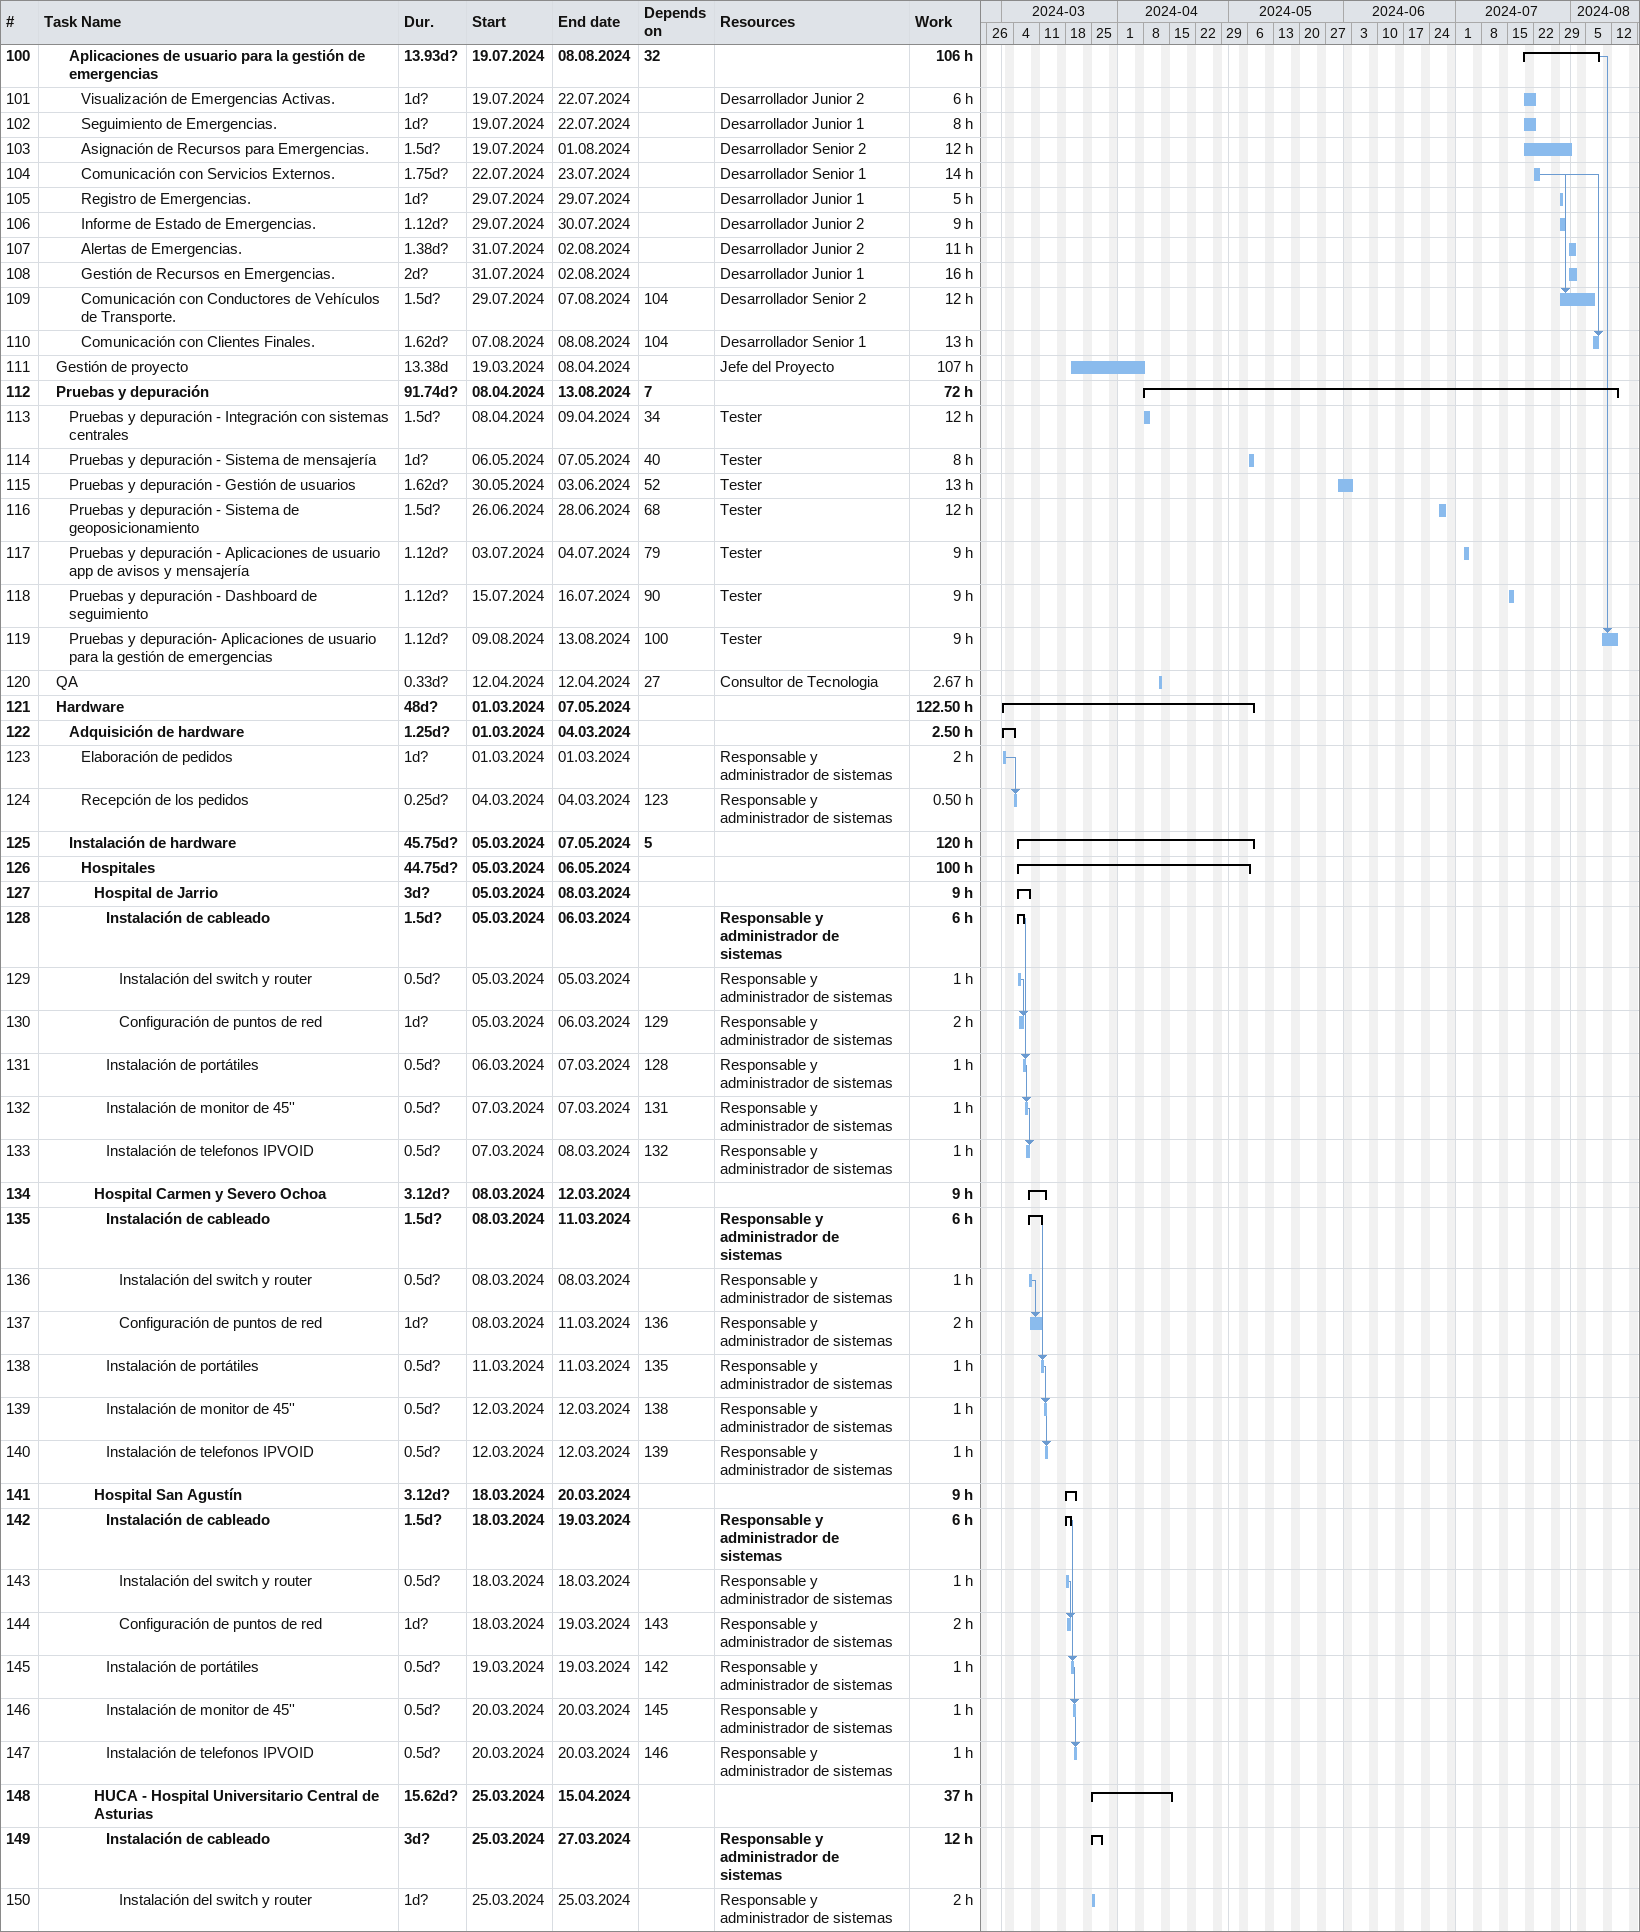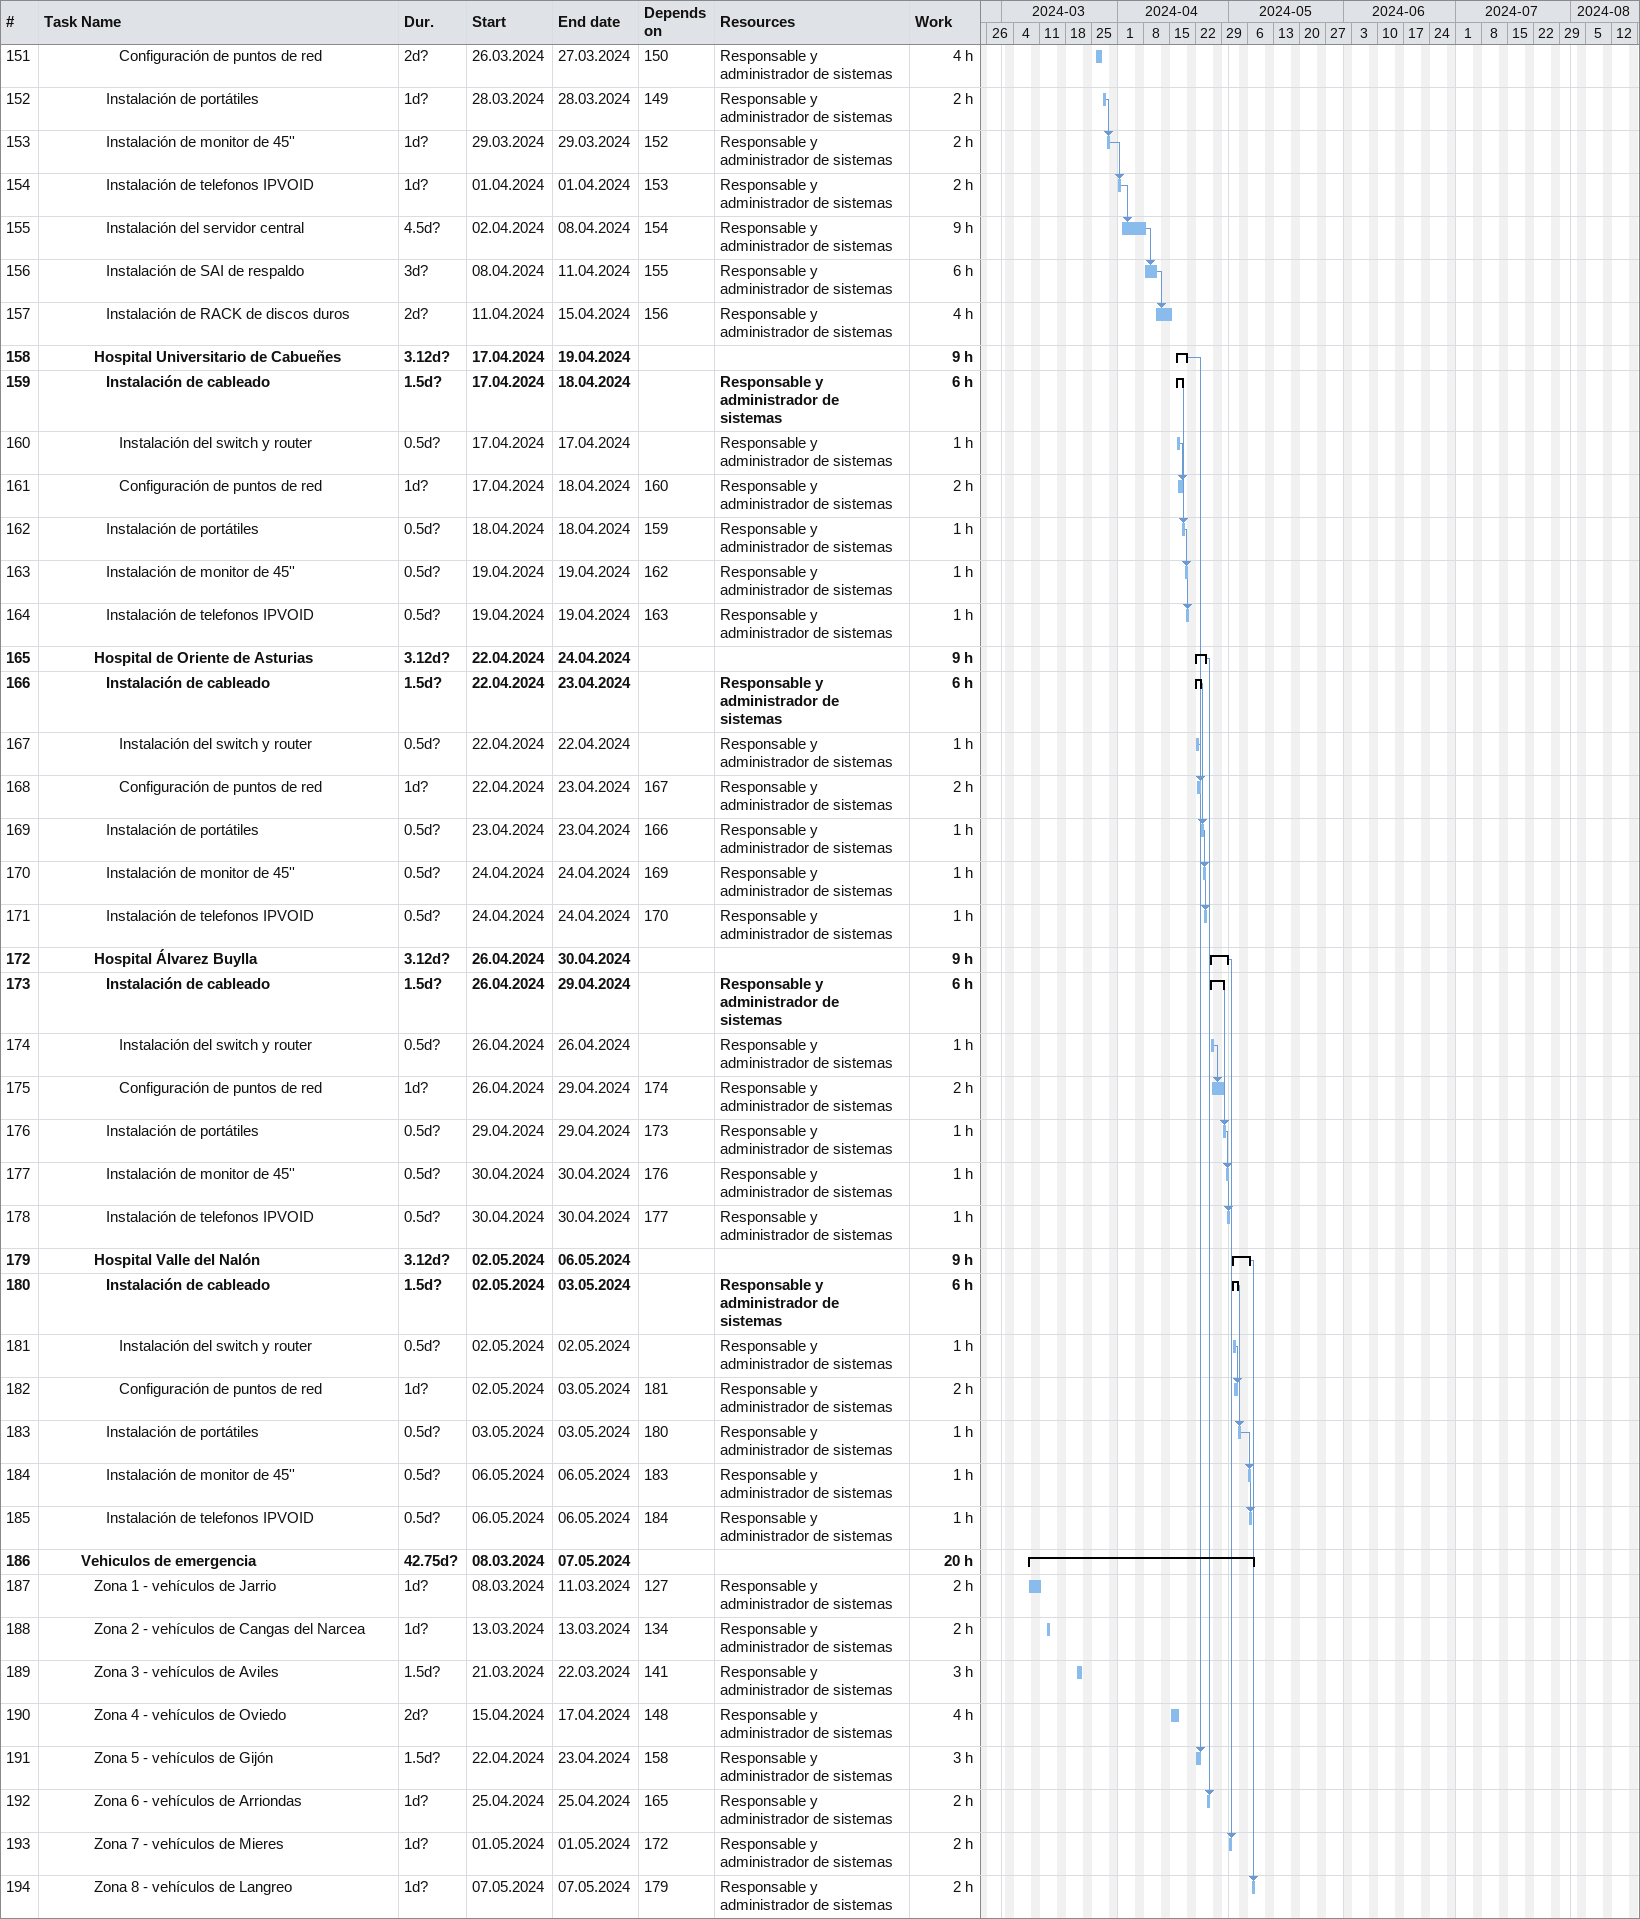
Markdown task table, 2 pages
| ID | Level | Task | Duration | Start | Finish | Predecessors | Resources | Work (h) |
|---|---|---|---|---|---|---|---|---|
| 100 | 3 | **Aplicaciones de usuario para la gestión de emergencias** | 13.93d? | 2024-07-19 | 2024-08-08 | 32 |  | 106 |
| 101 | 4 | Visualización de Emergencias Activas. | 1d? | 2024-07-19 | 2024-07-22 |  | Desarrollador Junior 2 | 6 |
| 102 | 4 | Seguimiento de Emergencias. | 1d? | 2024-07-19 | 2024-07-22 |  | Desarrollador Junior 1 | 8 |
| 103 | 4 | Asignación de Recursos para Emergencias. | 1.5d? | 2024-07-19 | 2024-08-01 |  | Desarrollador Senior 2 | 12 |
| 104 | 4 | Comunicación con Servicios Externos. | 1.75d? | 2024-07-22 | 2024-07-23 |  | Desarrollador Senior 1 | 14 |
| 105 | 4 | Registro de Emergencias. | 1d? | 2024-07-29 | 2024-07-29 |  | Desarrollador Junior 1 | 5 |
| 106 | 4 | Informe de Estado de Emergencias. | 1.12d? | 2024-07-29 | 2024-07-30 |  | Desarrollador Junior 2 | 9 |
| 107 | 4 | Alertas de Emergencias. | 1.38d? | 2024-07-31 | 2024-08-02 |  | Desarrollador Junior 2 | 11 |
| 108 | 4 | Gestión de Recursos en Emergencias. | 2d? | 2024-07-31 | 2024-08-02 |  | Desarrollador Junior 1 | 16 |
| 109 | 4 | Comunicación con Conductores de Vehículos de Transporte. | 1.5d? | 2024-07-29 | 2024-08-07 | 104 | Desarrollador Senior 2 | 12 |
| 110 | 4 | Comunicación con Clientes Finales. | 1.62d? | 2024-08-07 | 2024-08-08 | 104 | Desarrollador Senior 1 | 13 |
| 111 | 2 | Gestión de proyecto | 13.38d | 2024-03-19 | 2024-04-08 |  | Jefe del Proyecto | 107 |
| 112 | 2 | **Pruebas y depuración** | 91.74d? | 2024-04-08 | 2024-08-13 | 7 |  | 72 |
| 113 | 3 | Pruebas y depuración - Integración con sistemas centrales | 1.5d? | 2024-04-08 | 2024-04-09 | 34 | Tester | 12 |
| 114 | 3 | Pruebas y depuración - Sistema de mensajería | 1d? | 2024-05-06 | 2024-05-07 | 40 | Tester | 8 |
| 115 | 3 | Pruebas y depuración - Gestión de usuarios | 1.62d? | 2024-05-30 | 2024-06-03 | 52 | Tester | 13 |
| 116 | 3 | Pruebas y depuración - Sistema de geoposicionamiento | 1.5d? | 2024-06-26 | 2024-06-28 | 68 | Tester | 12 |
| 117 | 3 | Pruebas y depuración - Aplicaciones de usuario app de avisos y mensajería | 1.12d? | 2024-07-03 | 2024-07-04 | 79 | Tester | 9 |
| 118 | 3 | Pruebas y depuración - Dashboard de seguimiento | 1.12d? | 2024-07-15 | 2024-07-16 | 90 | Tester | 9 |
| 119 | 3 | Pruebas y depuración- Aplicaciones de usuario para la gestión de emergencias | 1.12d? | 2024-08-09 | 2024-08-13 | 100 | Tester | 9 |
| 120 | 2 | QA | 0.33d? | 2024-04-12 | 2024-04-12 | 27 | Consultor de Tecnologia | 2.67 |
| 121 | 2 | **Hardware** | 48d? | 2024-03-01 | 2024-05-07 |  |  | 122.50 |
| 122 | 3 | **Adquisición de hardware** | 1.25d? | 2024-03-01 | 2024-03-04 |  |  | 2.50 |
| 123 | 4 | Elaboración de pedidos | 1d? | 2024-03-01 | 2024-03-01 |  | Responsable y administrador de sistemas | 2 |
| 124 | 4 | Recepción de los pedidos | 0.25d? | 2024-03-04 | 2024-03-04 | 123 | Responsable y administrador de sistemas | 0.50 |
| 125 | 3 | **Instalación de hardware** | 45.75d? | 2024-03-05 | 2024-05-07 | 5 |  | 120 |
| 126 | 4 | **Hospitales** | 44.75d? | 2024-03-05 | 2024-05-06 |  |  | 100 |
| 127 | 5 | **Hospital de Jarrio** | 3d? | 2024-03-05 | 2024-03-08 |  |  | 9 |
| 128 | 6 | **Instalación de cableado** | 1.5d? | 2024-03-05 | 2024-03-06 |  | Responsable y administrador de sistemas | 6 |
| 129 | 7 | Instalación del switch y router | 0.5d? | 2024-03-05 | 2024-03-05 |  | Responsable y administrador de sistemas | 1 |
| 130 | 7 | Configuración de puntos de red | 1d? | 2024-03-05 | 2024-03-06 | 129 | Responsable y administrador de sistemas | 2 |
| 131 | 6 | Instalación de portátiles | 0.5d? | 2024-03-06 | 2024-03-07 | 128 | Responsable y administrador de sistemas | 1 |
| 132 | 6 | Instalación de monitor de 45'' | 0.5d? | 2024-03-07 | 2024-03-07 | 131 | Responsable y administrador de sistemas | 1 |
| 133 | 6 | Instalación de telefonos IPVOID | 0.5d? | 2024-03-07 | 2024-03-08 | 132 | Responsable y administrador de sistemas | 1 |
| 134 | 5 | **Hospital Carmen y Severo Ochoa** | 3.12d? | 2024-03-08 | 2024-03-12 |  |  | 9 |
| 135 | 6 | **Instalación de cableado** | 1.5d? | 2024-03-08 | 2024-03-11 |  | Responsable y administrador de sistemas | 6 |
| 136 | 7 | Instalación del switch y router | 0.5d? | 2024-03-08 | 2024-03-08 |  | Responsable y administrador de sistemas | 1 |
| 137 | 7 | Configuración de puntos de red | 1d? | 2024-03-08 | 2024-03-11 | 136 | Responsable y administrador de sistemas | 2 |
| 138 | 6 | Instalación de portátiles | 0.5d? | 2024-03-11 | 2024-03-11 | 135 | Responsable y administrador de sistemas | 1 |
| 139 | 6 | Instalación de monitor de 45'' | 0.5d? | 2024-03-12 | 2024-03-12 | 138 | Responsable y administrador de sistemas | 1 |
| 140 | 6 | Instalación de telefonos IPVOID | 0.5d? | 2024-03-12 | 2024-03-12 | 139 | Responsable y administrador de sistemas | 1 |
| 141 | 5 | **Hospital San Agustín** | 3.12d? | 2024-03-18 | 2024-03-20 |  |  | 9 |
| 142 | 6 | **Instalación de cableado** | 1.5d? | 2024-03-18 | 2024-03-19 |  | Responsable y administrador de sistemas | 6 |
| 143 | 7 | Instalación del switch y router | 0.5d? | 2024-03-18 | 2024-03-18 |  | Responsable y administrador de sistemas | 1 |
| 144 | 7 | Configuración de puntos de red | 1d? | 2024-03-18 | 2024-03-19 | 143 | Responsable y administrador de sistemas | 2 |
| 145 | 6 | Instalación de portátiles | 0.5d? | 2024-03-19 | 2024-03-19 | 142 | Responsable y administrador de sistemas | 1 |
| 146 | 6 | Instalación de monitor de 45'' | 0.5d? | 2024-03-20 | 2024-03-20 | 145 | Responsable y administrador de sistemas | 1 |
| 147 | 6 | Instalación de telefonos IPVOID | 0.5d? | 2024-03-20 | 2024-03-20 | 146 | Responsable y administrador de sistemas | 1 |
| 148 | 5 | **HUCA - Hospital Universitario Central de Asturias** | 15.62d? | 2024-03-25 | 2024-04-15 |  |  | 37 |
| 149 | 6 | **Instalación de cableado** | 3d? | 2024-03-25 | 2024-03-27 |  | Responsable y administrador de sistemas | 12 |
| 150 | 7 | Instalación del switch y router | 1d? | 2024-03-25 | 2024-03-25 |  | Responsable y administrador de sistemas | 2 |
| 151 | 7 | Configuración de puntos de red | 2d? | 2024-03-26 | 2024-03-27 | 150 | Responsable y administrador de sistemas | 4 |
| 152 | 6 | Instalación de portátiles | 1d? | 2024-03-28 | 2024-03-28 | 149 | Responsable y administrador de sistemas | 2 |
| 153 | 6 | Instalación de monitor de 45'' | 1d? | 2024-03-29 | 2024-03-29 | 152 | Responsable y administrador de sistemas | 2 |
| 154 | 6 | Instalación de telefonos IPVOID | 1d? | 2024-04-01 | 2024-04-01 | 153 | Responsable y administrador de sistemas | 2 |
| 155 | 6 | Instalación del servidor central | 4.5d? | 2024-04-02 | 2024-04-08 | 154 | Responsable y administrador de sistemas | 9 |
| 156 | 6 | Instalación de SAI de respaldo | 3d? | 2024-04-08 | 2024-04-11 | 155 | Responsable y administrador de sistemas | 6 |
| 157 | 6 | Instalación de RACK de discos duros | 2d? | 2024-04-11 | 2024-04-15 | 156 | Responsable y administrador de sistemas | 4 |
| 158 | 5 | **Hospital Universitario de Cabueñes** | 3.12d? | 2024-04-17 | 2024-04-19 |  |  | 9 |
| 159 | 6 | **Instalación de cableado** | 1.5d? | 2024-04-17 | 2024-04-18 |  | Responsable y administrador de sistemas | 6 |
| 160 | 7 | Instalación del switch y router | 0.5d? | 2024-04-17 | 2024-04-17 |  | Responsable y administrador de sistemas | 1 |
| 161 | 7 | Configuración de puntos de red | 1d? | 2024-04-17 | 2024-04-18 | 160 | Responsable y administrador de sistemas | 2 |
| 162 | 6 | Instalación de portátiles | 0.5d? | 2024-04-18 | 2024-04-18 | 159 | Responsable y administrador de sistemas | 1 |
| 163 | 6 | Instalación de monitor de 45'' | 0.5d? | 2024-04-19 | 2024-04-19 | 162 | Responsable y administrador de sistemas | 1 |
| 164 | 6 | Instalación de telefonos IPVOID | 0.5d? | 2024-04-19 | 2024-04-19 | 163 | Responsable y administrador de sistemas | 1 |
| 165 | 5 | **Hospital de Oriente de Asturias** | 3.12d? | 2024-04-22 | 2024-04-24 |  |  | 9 |
| 166 | 6 | **Instalación de cableado** | 1.5d? | 2024-04-22 | 2024-04-23 |  | Responsable y administrador de sistemas | 6 |
| 167 | 7 | Instalación del switch y router | 0.5d? | 2024-04-22 | 2024-04-22 |  | Responsable y administrador de sistemas | 1 |
| 168 | 7 | Configuración de puntos de red | 1d? | 2024-04-22 | 2024-04-23 | 167 | Responsable y administrador de sistemas | 2 |
| 169 | 6 | Instalación de portátiles | 0.5d? | 2024-04-23 | 2024-04-23 | 166 | Responsable y administrador de sistemas | 1 |
| 170 | 6 | Instalación de monitor de 45'' | 0.5d? | 2024-04-24 | 2024-04-24 | 169 | Responsable y administrador de sistemas | 1 |
| 171 | 6 | Instalación de telefonos IPVOID | 0.5d? | 2024-04-24 | 2024-04-24 | 170 | Responsable y administrador de sistemas | 1 |
| 172 | 5 | **Hospital Álvarez Buylla** | 3.12d? | 2024-04-26 | 2024-04-30 |  |  | 9 |
| 173 | 6 | **Instalación de cableado** | 1.5d? | 2024-04-26 | 2024-04-29 |  | Responsable y administrador de sistemas | 6 |
| 174 | 7 | Instalación del switch y router | 0.5d? | 2024-04-26 | 2024-04-26 |  | Responsable y administrador de sistemas | 1 |
| 175 | 7 | Configuración de puntos de red | 1d? | 2024-04-26 | 2024-04-29 | 174 | Responsable y administrador de sistemas | 2 |
| 176 | 6 | Instalación de portátiles | 0.5d? | 2024-04-29 | 2024-04-29 | 173 | Responsable y administrador de sistemas | 1 |
| 177 | 6 | Instalación de monitor de 45'' | 0.5d? | 2024-04-30 | 2024-04-30 | 176 | Responsable y administrador de sistemas | 1 |
| 178 | 6 | Instalación de telefonos IPVOID | 0.5d? | 2024-04-30 | 2024-04-30 | 177 | Responsable y administrador de sistemas | 1 |
| 179 | 5 | **Hospital Valle del Nalón** | 3.12d? | 2024-05-02 | 2024-05-06 |  |  | 9 |
| 180 | 6 | **Instalación de cableado** | 1.5d? | 2024-05-02 | 2024-05-03 |  | Responsable y administrador de sistemas | 6 |
| 181 | 7 | Instalación del switch y router | 0.5d? | 2024-05-02 | 2024-05-02 |  | Responsable y administrador de sistemas | 1 |
| 182 | 7 | Configuración de puntos de red | 1d? | 2024-05-02 | 2024-05-03 | 181 | Responsable y administrador de sistemas | 2 |
| 183 | 6 | Instalación de portátiles | 0.5d? | 2024-05-03 | 2024-05-03 | 180 | Responsable y administrador de sistemas | 1 |
| 184 | 6 | Instalación de monitor de 45'' | 0.5d? | 2024-05-06 | 2024-05-06 | 183 | Responsable y administrador de sistemas | 1 |
| 185 | 6 | Instalación de telefonos IPVOID | 0.5d? | 2024-05-06 | 2024-05-06 | 184 | Responsable y administrador de sistemas | 1 |
| 186 | 4 | **Vehiculos de emergencia** | 42.75d? | 2024-03-08 | 2024-05-07 |  |  | 20 |
| 187 | 5 | Zona 1 - vehículos de Jarrio | 1d? | 2024-03-08 | 2024-03-11 | 127 | Responsable y administrador de sistemas | 2 |
| 188 | 5 | Zona 2 - vehículos de Cangas del Narcea | 1d? | 2024-03-13 | 2024-03-13 | 134 | Responsable y administrador de sistemas | 2 |
| 189 | 5 | Zona 3 - vehículos de Aviles | 1.5d? | 2024-03-21 | 2024-03-22 | 141 | Responsable y administrador de sistemas | 3 |
| 190 | 5 | Zona 4 - vehículos de Oviedo | 2d? | 2024-04-15 | 2024-04-17 | 148 | Responsable y administrador de sistemas | 4 |
| 191 | 5 | Zona 5 - vehículos de Gijón | 1.5d? | 2024-04-22 | 2024-04-23 | 158 | Responsable y administrador de sistemas | 3 |
| 192 | 5 | Zona 6 - vehículos de Arriondas | 1d? | 2024-04-25 | 2024-04-25 | 165 | Responsable y administrador de sistemas | 2 |
| 193 | 5 | Zona 7 - vehículos de Mieres | 1d? | 2024-05-01 | 2024-05-01 | 172 | Responsable y administrador de sistemas | 2 |
| 194 | 5 | Zona 8 - vehículos de Langreo | 1d? | 2024-05-07 | 2024-05-07 | 179 | Responsable y administrador de sistemas | 2 |
